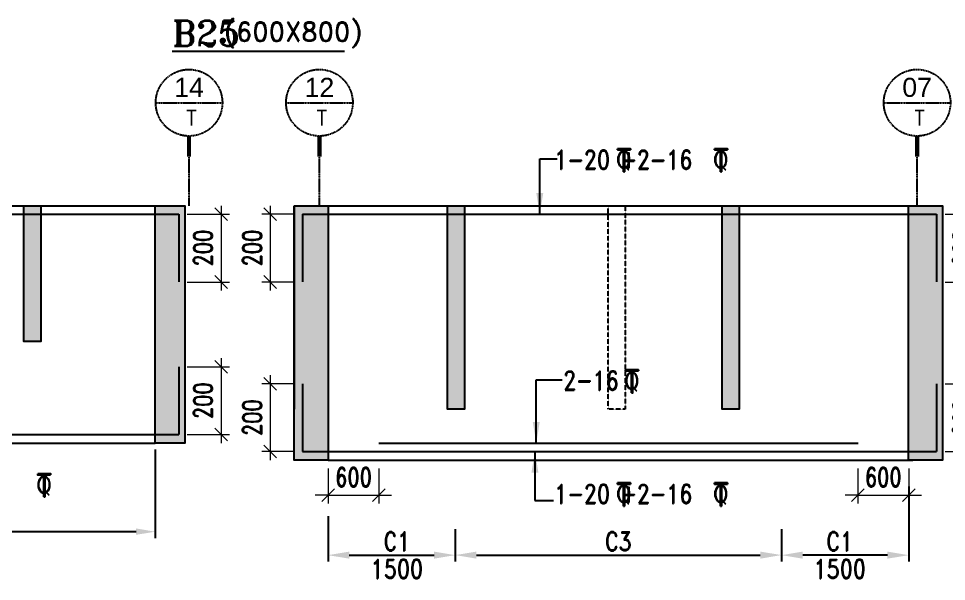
# Model space of a CAD drawing. Header units: millimetres. Extents: x 2061841 to 105821645, y -77612 to 48520811.
# Drawn here: x 2863666 to 2874611, y 15171 to 21810 of the extents above; entities that cross this region are included whole.
import ezdxf
from ezdxf.enums import TextEntityAlignment as Align

# ---------------------------------------------------------------- set-up
doc = ezdxf.new("R2010")
doc.units = ezdxf.units.MM
doc.header["$LTSCALE"] = 10
doc.header["$MEASUREMENT"] = 0
for name, pattern in [('$0$HIDDEN', [0.375, 0.25, -0.125]), ('BASEMENT COLUMN SETTING OUT-PART 2_R4$0$CENTER', [2, 1.25, -0.25, 0.25, -0.25]), ('CENTER', [2, 1.25, -0.25, 0.25, -0.25])]:
    doc.linetypes.add(name, pattern=pattern)
for name, color, linetype in [('A-Grid-Tower', 8, 'CENTER'), ('BASEMENT COLUMN SETTING OUT-PART 2_R4$0$A-GRID-MAIN', 2, 'BASEMENT COLUMN SETTING OUT-PART 2_R4$0$CENTER'), ('BEAM', 4, 'Continuous'), ('BEAM HATCH', 252, 'Continuous'), ('BEAM STIRRUPS', 3, 'Continuous'), ('LEADER', 3, 'Continuous'), ('REIN', 1, 'Continuous'), ('SHEET', 7, 'Continuous'), ('VIN_BEAM', 4, 'Continuous')]:
    doc.layers.add(name, color=color, linetype=linetype)
doc.layers.add('TEXT', color=2, linetype='Continuous', lineweight=25)
doc.layers.add('VIN_SLAB DIMENSION', color=3, linetype='Continuous', lineweight=13)
doc.styles.add('200', font='romand.shx', dxfattribs={"width": 0.8, "height": 225})
doc.styles.add('BASEMENT COLUMN SETTING OUT-PART 2_R4$0$MAS-TXTL', font='arial.ttf', dxfattribs={"height": 200})
doc.styles.add('BASEMENT COLUMN SETTING OUT-PART 2_R4$0$MAS-TXTS', font='romans.shx', dxfattribs={"width": 0.8, "height": 180})
doc.styles.add('PK', font='romand.shx', dxfattribs={"width": 0.7, "height": 225})
doc.styles.add('PRP 100', font='romand.shx', dxfattribs={"width": 0.75})
doc.styles.add('RD', font='romand.shx', dxfattribs={"width": 0.9, "height": 225})
doc.styles.add('ROMAND', font='romand', dxfattribs={"height": 200})
doc.styles.add('RT', font='romant.shx', dxfattribs={"height": 250})
doc.dimstyles.new('dim', dxfattribs={"dimtxt": 225, "dimasz": 150, "dimexe": 100, "dimexo": 100, "dimgap": 100, "dimtad": 1, "dimdec": 0, "dimlfac": -1, "dimrnd": 5, "dimdsep": 46, "dimtxsty": 'PRP 100', "dimblk": 'OBLIQUE', "dimcen": 1.5, "dimdle": 100, "dimclrd": 3, "dimclre": 3, "dimclrt": 2, "dimadec": 0, "dimazin": 0, "dimtfac": 1, "dimtdec": 0, "dimtix": 1, "dimtmove": 0, "dimatfit": 3, "dimldrblk": 'OBLIQUE', "dimfxl": 200, "dimlwd": -1, "dimlwe": -1, "dimarcsym": 0})
doc.dimstyles.new('GR', dxfattribs={"dimtxt": 225, "dimasz": 100, "dimexe": 50, "dimexo": 50, "dimgap": 40, "dimtad": 1, "dimdec": 0, "dimzin": 0, "dimdsep": 46, "dimtxsty": 'RD', "dimblk1": 'OBLIQUE', "dimblk2": 'OBLIQUE', "dimsah": 1, "dimcen": 0, "dimdle": 100, "dimclrd": 3, "dimclre": 3, "dimclrt": 2, "dimadec": 0, "dimazin": 0, "dimtfac": 1, "dimtdec": 0, "dimtix": 1, "dimtmove": 0, "dimatfit": 3, "dimfxl": 1, "dimtolj": 1, "dimtzin": 0, "dimarcsym": 0})
doc.dimstyles.new('GR2', dxfattribs={"dimtxt": 225, "dimasz": 100, "dimexe": 75, "dimexo": 75, "dimgap": 50, "dimtad": 1, "dimdec": 0, "dimdsep": 46, "dimtxsty": '200', "dimblk1": 'OBLIQUE', "dimblk2": 'OBLIQUE', "dimsah": 1, "dimcen": 50, "dimdle": 75, "dimclrd": 3, "dimclre": 3, "dimclrt": 2, "dimadec": 0, "dimazin": 0, "dimtfac": 1, "dimtdec": 0, "dimtix": 1, "dimtmove": 0, "dimatfit": 3, "dimldrblk": 'OBLIQUE', "dimfxl": 1, "dimtolj": 1, "dimtzin": 0, "dimarcsym": 0})

# ---------------------------------------------------------------- blocks, each defined once
blk = doc.blocks.new('*D1693')
at = {"layer": 'BEAM STIRRUPS', "color": 3, "lineweight": -2, "ltscale": 0.25, "transparency": 16777216}
for p, q in [((2865278, 16728), (2865278, 15683)), ((2859578, 16555), (2859578, 15683)), ((2865053, 15758), (2859803, 15758))]:
    blk.add_line(p, q, dxfattribs=at)
at = {"layer": 'BEAM STIRRUPS', "color": 3, "linetype": 'Continuous', "ltscale": 0.25, "transparency": 16777216}
for points in [[(2859803, 15796), (2859803, 15721), (2859578, 15758)], [(2865053, 15796), (2865053, 15721), (2865278, 15758)]]:
    blk.add_solid(points, dxfattribs=at)
at = {"layer": 'Defpoints', "color": 0, "linetype": 'Continuous', "ltscale": 0.25, "transparency": 16777216}
for p in [(2865278, 16803, 46), (2859578, 16630, 2), (2859578, 15758)]:
    blk.add_point(p, dxfattribs=at)
at = {"layer": 'BEAM STIRRUPS', "color": 2, "linetype": 'Continuous', "ltscale": 0.25, "transparency": 16777216, "insert": (2862428, 15921), "char_height": 225, "attachment_point": 5, "rotation": 360, "style": '200'}
blk.add_mtext('\\A1;B4', dxfattribs=at)
blk = doc.blocks.new('_Oblique')
at = {"color": 0, "linetype": 'ByBlock', "lineweight": -2}
blk.add_line((-0.5, -0.5), (0.5, 0.5), dxfattribs=at)
blk = doc.blocks.new('A$C33BE299A')
at = {"layer": 'SHEET', "color": 4, "style": 'ROMAND'}
for s, height, p in [('T', 170, (-16.2, 0)), ('Q', 125, (-14.4, 26.9))]:
    blk.add_text(s, height=height, dxfattribs=at).set_placement(p)
blk = doc.blocks.new('*D1627')
at = {"layer": 'Defpoints', "color": 0, "transparency": 16777216}
for p in [(2867317, 16603, 0), (2867917, 16603, 0), (2867917, 16189)]:
    blk.add_point(p, dxfattribs=at)
at = {"layer": 'VIN_SLAB DIMENSION', "color": 3, "transparency": 16777216}
for p, q in [((2867317, 16503), (2867317, 16089)), ((2867917, 16503), (2867917, 16089)), ((2867317, 16189), (2867167, 16189)), ((2867317, 16189), (2867917, 16189)), ((2867917, 16189), (2868067, 16189))]:
    blk.add_line(p, q, dxfattribs=at)
at = {"layer": 'VIN_SLAB DIMENSION', "color": 3, "transparency": 16777216, "xscale": 150, "yscale": 150, "zscale": 150}
blk.add_blockref('_Oblique', (2867317, 16189), dxfattribs=at)
at = {"layer": 'VIN_SLAB DIMENSION', "color": 3, "transparency": 16777216, "xscale": 150, "yscale": 150, "zscale": 150, "rotation": 180}
blk.add_blockref('_Oblique', (2867917, 16189), dxfattribs=at)
at = {"layer": 'VIN_SLAB DIMENSION', "color": 2, "transparency": 16777216, "insert": (2867617, 16401), "char_height": 225, "attachment_point": 5, "style": 'PRP 100'}
blk.add_mtext('600', dxfattribs=at)
blk = doc.blocks.new('OBLIQUE')
blk = doc.blocks.new('*D1628')
at = {"layer": 'Defpoints', "color": 0, "transparency": 16777216}
for p in [(2873566, 16603, 0), (2874166, 16603, 0), (2874166, 16189)]:
    blk.add_point(p, dxfattribs=at)
at = {"layer": 'VIN_SLAB DIMENSION', "color": 3, "transparency": 16777216}
for p, q in [((2873566, 16503), (2873566, 16089)), ((2874166, 16503), (2874166, 16089)), ((2873566, 16189), (2873416, 16189)), ((2873566, 16189), (2874166, 16189)), ((2874166, 16189), (2874316, 16189))]:
    blk.add_line(p, q, dxfattribs=at)
at = {"layer": 'VIN_SLAB DIMENSION', "color": 3, "transparency": 16777216, "xscale": 150, "yscale": 150, "zscale": 150}
blk.add_blockref('_Oblique', (2873566, 16189), dxfattribs=at)
at = {"layer": 'VIN_SLAB DIMENSION', "color": 3, "transparency": 16777216, "xscale": 150, "yscale": 150, "zscale": 150, "rotation": 180}
blk.add_blockref('_Oblique', (2874166, 16189), dxfattribs=at)
at = {"layer": 'VIN_SLAB DIMENSION', "color": 2, "transparency": 16777216, "insert": (2873866, 16401), "char_height": 225, "attachment_point": 5, "style": 'PRP 100'}
blk.add_mtext('600', dxfattribs=at)
blk = doc.blocks.new('*D1527')
at = {"layer": 'BEAM', "color": 3, "lineweight": -2, "transparency": 16777216}
for p, q in [((2867317, 15943), (2867317, 15406)), ((2868817, 15788), (2868817, 15406)), ((2867567, 15481), (2868567, 15481))]:
    blk.add_line(p, q, dxfattribs=at)
at = {"layer": 'BEAM', "color": 3, "transparency": 16777216}
for points in [[(2867567, 15523), (2867567, 15440), (2867317, 15481)], [(2868567, 15523), (2868567, 15440), (2868817, 15481)]]:
    blk.add_solid(points, dxfattribs=at)
at = {"layer": 'Defpoints', "color": 0, "transparency": 16777216}
for p in [(2867317, 16018, 0), (2868817, 15863, 0), (2868817, 15481)]:
    blk.add_point(p, dxfattribs=at)
at = {"layer": 'BEAM', "color": 2, "transparency": 16777216, "char_height": 225, "attachment_point": 5, "style": '200'}
for s, insert in [('\\A1;C1', (2868129, 15644)), ('\\A1;1500', (2868129, 15319))]:
    blk.add_mtext(s, dxfattribs=dict(at, insert=insert))
blk = doc.blocks.new('*D1528')
at = {"layer": 'BEAM', "color": 3, "lineweight": -2, "transparency": 16777216}
for p, q in [((2874166, 16292), (2874166, 15406)), ((2872666, 15788), (2872666, 15406)), ((2873916, 15481), (2872916, 15481))]:
    blk.add_line(p, q, dxfattribs=at)
at = {"layer": 'BEAM', "color": 3, "transparency": 16777216}
for points in [[(2872916, 15523), (2872916, 15440), (2872666, 15481)], [(2873916, 15523), (2873916, 15440), (2874166, 15481)]]:
    blk.add_solid(points, dxfattribs=at)
at = {"layer": 'Defpoints', "color": 0, "transparency": 16777216}
for p in [(2874166, 16367, 0), (2872666, 15863, 0), (2872666, 15481)]:
    blk.add_point(p, dxfattribs=at)
at = {"layer": 'BEAM', "color": 2, "transparency": 16777216, "char_height": 225, "attachment_point": 5, "style": '200'}
for s, insert in [('\\A1;C1', (2873353, 15644)), ('\\A1;1500', (2873353, 15319))]:
    blk.add_mtext(s, dxfattribs=dict(at, insert=insert))
blk = doc.blocks.new('*D1529')
at = {"layer": 'BEAM', "color": 3, "lineweight": -2, "transparency": 16777216}
for p, q in [((2872666, 15788), (2872666, 15407)), ((2868817, 15713), (2868817, 15407)), ((2869067, 15482), (2872416, 15482))]:
    blk.add_line(p, q, dxfattribs=at)
at = {"layer": 'BEAM', "color": 3, "transparency": 16777216}
for points in [[(2869067, 15523), (2869067, 15440), (2868817, 15482)], [(2872416, 15523), (2872416, 15440), (2872666, 15482)]]:
    blk.add_solid(points, dxfattribs=at)
at = {"layer": 'Defpoints', "color": 0, "transparency": 16777216}
for p in [(2868817, 15788), (2872666, 15863, 14), (2872666, 15482)]:
    blk.add_point(p, dxfattribs=at)
at = {"layer": 'BEAM', "color": 2, "transparency": 16777216, "insert": (2870741, 15644), "char_height": 225, "attachment_point": 5, "style": '200'}
blk.add_mtext('\\A1;C3', dxfattribs=at)
blk = doc.blocks.new('BASEMENT COLUMN SETTING OUT-PART 2_R4$0$GRID TARGET1')
blk.add_wipeout([(393, -655), (392, -641), (392, -628), (390, -614), (389, -600), (387, -587), (384, -573), (381, -560), (377, -547), (373, -534), (369, -521), (364, -508), (359, -495), (353, -483), (347, -471), (340, -459), (333, -447), (325, -435), (318, -424), (309, -413), (301, -403), (292, -392), (282, -382), (273, -373), (263, -363), (252, -354), (242, -346), (231, -337), (220, -330), (208, -322), (196, -315), (184, -308), (172, -302), (160, -296), (147, -291), (134, -286), (121, -282), (108, -278), (95, -274), (82, -271), (68, -268), (55, -266), (41, -265), (27, -263), (14, -263), (0, -262), (-14, -263), (-27, -263), (-41, -265), (-55, -266), (-68, -268), (-82, -271), (-95, -274), (-108, -278), (-121, -282), (-134, -286), (-147, -291), (-160, -296), (-172, -302), (-184, -308), (-196, -315), (-208, -322), (-220, -330), (-231, -337), (-242, -346), (-252, -354), (-263, -363), (-273, -373), (-282, -382), (-292, -392), (-301, -403), (-309, -413), (-318, -424), (-325, -435), (-333, -447), (-340, -459), (-347, -471), (-353, -483), (-359, -495), (-364, -508), (-369, -521), (-373, -534), (-377, -547), (-381, -560), (-384, -573), (-387, -587), (-389, -600), (-390, -614), (-392, -628), (-392, -641), (-393, -655), (-392, -669), (-392, -682), (-390, -696), (-389, -710), (-387, -723), (-384, -737), (-381, -750), (-377, -763), (-373, -776), (-369, -789), (-364, -802), (-359, -815), (-353, -827), (-347, -839), (-340, -851), (-333, -863), (-325, -875), (-318, -886), (-309, -897), (-301, -907), (-292, -918), (-282, -928), (-273, -937), (-263, -947), (-252, -956), (-242, -964), (-231, -973), (-220, -981), (-208, -988), (-196, -995), (-184, -1002), (-172, -1008), (-160, -1014), (-147, -1019), (-134, -1024), (-121, -1028), (-108, -1032), (-95, -1036), (-82, -1039), (-68, -1042), (-55, -1044), (-41, -1046), (-27, -1047), (-14, -1047), (0, -1048), (14, -1047), (27, -1047), (41, -1046), (55, -1044), (68, -1042), (82, -1039), (95, -1036), (108, -1032), (121, -1028), (134, -1024), (147, -1019), (160, -1014), (172, -1008), (184, -1002), (196, -995), (208, -988), (220, -981), (231, -973), (242, -964), (252, -956), (263, -947), (273, -937), (282, -928), (292, -918), (301, -907), (309, -897), (318, -886), (325, -875), (333, -863), (340, -851), (347, -839), (353, -827), (359, -815), (364, -802), (369, -789), (373, -776), (377, -763), (381, -750), (384, -737), (387, -723), (389, -710), (390, -696), (392, -682), (392, -669)])
blk.add_line((-393, -655), (393, -655))
at = {"const_width": 48.8}
blk.add_lwpolyline([(0, -1048), (0, -1292)], dxfattribs=at)
blk.add_circle((0, -655), 393)
for tag, height, style, p in [('AS', 225, 'BASEMENT COLUMN SETTING OUT-PART 2_R4$0$MAS-TXTL', (0, -586)), ('REF', 180, 'BASEMENT COLUMN SETTING OUT-PART 2_R4$0$MAS-TXTS', (29, -925))]:
    blk.add_attdef(tag, text='', height=height, dxfattribs=dict(style=style)).set_placement(p, align=Align.CENTER)
blk = doc.blocks.new('*D1107')
at = {"layer": 'Defpoints', "color": 0, "transparency": 16777216}
for p in [(2865557, 19503, 52), (2865557, 18703, 51), (2866055, 18703)]:
    blk.add_point(p, dxfattribs=at)
at = {"layer": 'VIN_SLAB DIMENSION', "color": 3, "transparency": 16777216}
for p, q in [((2866055, 19603), (2866055, 18603)), ((2865657, 19503), (2866155, 19503)), ((2865657, 18703), (2866155, 18703))]:
    blk.add_line(p, q, dxfattribs=at)
at = {"layer": 'VIN_SLAB DIMENSION', "color": 3, "transparency": 16777216, "xscale": 150, "yscale": 150, "zscale": 150}
for p, rotation in [((2866055, 19503), 90), ((2866055, 18703), 270)]:
    blk.add_blockref('_Oblique', p, dxfattribs=dict(at, rotation=rotation))
at = {"layer": 'VIN_SLAB DIMENSION', "color": 2, "transparency": 16777216, "insert": (2865842, 19103), "char_height": 225, "attachment_point": 5, "rotation": 90, "style": 'PRP 100'}
blk.add_mtext('200', dxfattribs=at)
blk = doc.blocks.new('*D1108')
at = {"layer": 'Defpoints', "color": 0, "transparency": 16777216}
for p in [(2865557, 17703, 52), (2865557, 16903, 51), (2866055, 16903)]:
    blk.add_point(p, dxfattribs=at)
at = {"layer": 'VIN_SLAB DIMENSION', "color": 3, "transparency": 16777216}
for p, q in [((2866055, 17803), (2866055, 16803)), ((2865657, 17703), (2866155, 17703)), ((2865657, 16903), (2866155, 16903))]:
    blk.add_line(p, q, dxfattribs=at)
at = {"layer": 'VIN_SLAB DIMENSION', "color": 3, "transparency": 16777216, "xscale": 150, "yscale": 150, "zscale": 150}
for p, rotation in [((2866055, 17703), 90), ((2866055, 16903), 270)]:
    blk.add_blockref('_Oblique', p, dxfattribs=dict(at, rotation=rotation))
at = {"layer": 'VIN_SLAB DIMENSION', "color": 2, "transparency": 16777216, "insert": (2865842, 17303), "char_height": 225, "attachment_point": 5, "rotation": 90, "style": 'PRP 100'}
blk.add_mtext('200', dxfattribs=at)
blk = doc.blocks.new('*D1109')
at = {"layer": 'Defpoints', "color": 0, "transparency": 16777216}
for p in [(2867017, 19503, 52), (2866635, 18703), (2867017, 18703, 51)]:
    blk.add_point(p, dxfattribs=at)
at = {"layer": 'VIN_SLAB DIMENSION', "color": 3, "transparency": 16777216}
for p, q in [((2866635, 19603), (2866635, 18603)), ((2866917, 19503), (2866535, 19503)), ((2866917, 18703), (2866535, 18703))]:
    blk.add_line(p, q, dxfattribs=at)
at = {"layer": 'VIN_SLAB DIMENSION', "color": 3, "transparency": 16777216, "xscale": 150, "yscale": 150, "zscale": 150}
for p, rotation in [((2866635, 19503), 90), ((2866635, 18703), 270)]:
    blk.add_blockref('_Oblique', p, dxfattribs=dict(at, rotation=rotation))
at = {"layer": 'VIN_SLAB DIMENSION', "color": 2, "transparency": 16777216, "insert": (2866422, 19103), "char_height": 225, "attachment_point": 5, "rotation": 90, "style": 'PRP 100'}
blk.add_mtext('200', dxfattribs=at)
blk = doc.blocks.new('*D1110')
at = {"layer": 'Defpoints', "color": 0, "transparency": 16777216}
for p in [(2867017, 17503, 52), (2866635, 16703), (2867017, 16703, 51)]:
    blk.add_point(p, dxfattribs=at)
at = {"layer": 'VIN_SLAB DIMENSION', "color": 3, "transparency": 16777216}
for p, q in [((2866635, 17603), (2866635, 16603)), ((2866917, 17503), (2866535, 17503)), ((2866917, 16703), (2866535, 16703))]:
    blk.add_line(p, q, dxfattribs=at)
at = {"layer": 'VIN_SLAB DIMENSION', "color": 3, "transparency": 16777216, "xscale": 150, "yscale": 150, "zscale": 150}
for p, rotation in [((2866635, 17503), 90), ((2866635, 16703), 270)]:
    blk.add_blockref('_Oblique', p, dxfattribs=dict(at, rotation=rotation))
at = {"layer": 'VIN_SLAB DIMENSION', "color": 2, "transparency": 16777216, "insert": (2866422, 17103), "char_height": 225, "attachment_point": 5, "rotation": 90, "style": 'PRP 100'}
blk.add_mtext('200', dxfattribs=at)
blk = doc.blocks.new('*D1111')
at = {"layer": 'Defpoints', "color": 0, "transparency": 16777216}
for p in [(2874495, 19503, 52), (2874495, 18703, 51), (2875012, 18703)]:
    blk.add_point(p, dxfattribs=at)
at = {"layer": 'VIN_SLAB DIMENSION', "color": 3, "transparency": 16777216}
for p, q in [((2875012, 19603), (2875012, 18603)), ((2874595, 19503), (2875112, 19503)), ((2874595, 18703), (2875112, 18703))]:
    blk.add_line(p, q, dxfattribs=at)
at = {"layer": 'VIN_SLAB DIMENSION', "color": 3, "transparency": 16777216, "xscale": 150, "yscale": 150, "zscale": 150}
for p, rotation in [((2875012, 19503), 90), ((2875012, 18703), 270)]:
    blk.add_blockref('_Oblique', p, dxfattribs=dict(at, rotation=rotation))
at = {"layer": 'VIN_SLAB DIMENSION', "color": 2, "transparency": 16777216, "insert": (2874800, 19103), "char_height": 225, "attachment_point": 5, "rotation": 90, "style": 'PRP 100'}
blk.add_mtext('200', dxfattribs=at)
blk = doc.blocks.new('*D1112')
at = {"layer": 'Defpoints', "color": 0, "transparency": 16777216}
for p in [(2874495, 17503, 52), (2874495, 16703, 51), (2875012, 16703)]:
    blk.add_point(p, dxfattribs=at)
at = {"layer": 'VIN_SLAB DIMENSION', "color": 3, "transparency": 16777216}
for p, q in [((2875012, 17603), (2875012, 16603)), ((2874595, 17503), (2875112, 17503)), ((2874595, 16703), (2875112, 16703))]:
    blk.add_line(p, q, dxfattribs=at)
at = {"layer": 'VIN_SLAB DIMENSION', "color": 3, "transparency": 16777216, "xscale": 150, "yscale": 150, "zscale": 150}
for p, rotation in [((2875012, 17503), 90), ((2875012, 16703), 270)]:
    blk.add_blockref('_Oblique', p, dxfattribs=dict(at, rotation=rotation))
at = {"layer": 'VIN_SLAB DIMENSION', "color": 2, "transparency": 16777216, "insert": (2874800, 17103), "char_height": 225, "attachment_point": 5, "rotation": 90, "style": 'PRP 100'}
blk.add_mtext('200', dxfattribs=at)

msp = doc.modelspace()

# ---------------------------------------------------------------- hatches: boundary and pattern name
at = {"layer": 'BEAM HATCH'}
for points in [[(2863727.6, 19603.1), (2863927.6, 19603.1), (2863927.6, 18003.1), (2863727.6, 18003.1)], [(2865277.5, 19603.1), (2865627.5, 19603.1), (2865627.5, 16803.1), (2865277.5, 16803.1)], [(2866916.6, 19603.1), (2867316.6, 19603.1), (2867316.6, 16603.1), (2866916.6, 16603.1)], [(2868725.5, 19603.1), (2868925.5, 19603.1), (2868925.5, 17203.1), (2868725.5, 17203.1)], [(2871965.5, 19603.1), (2872165.5, 19603.1), (2872165.5, 17203.1), (2871965.5, 17203.1)], [(2874165.5, 19603.1), (2874565.5, 19603.1), (2874565.5, 16603.1), (2874165.5, 16603.1)]]:
    msp.add_hatch(color=252, dxfattribs=at).paths.add_polyline_path(points)

# ---------------------------------------------------------------- linework, layer by layer
at = {"layer": 'A-Grid-Tower', "color": 6}
for p, q in [((2865677.5, 19603.1, 103.1), (2865677.5, 20180.4, 103.1)), ((2867215.5, 19603.1, 103.1), (2867215.5, 20180.4, 103.1)), ((2874265.5, 19603.1, 103.1), (2874265.5, 20180.4, 103.1))]:
    msp.add_line(p, q, dxfattribs=at)
at = {"layer": 'BEAM'}
for p, q in [((2858977.6, 19603.1, 103.1), (2865627.5, 19603.1, 103.1)), ((2865627.5, 19603.1, 103.1), (2865627.5, 17203.1, 103.1)), ((2866916.6, 19603.1, 103.1), (2866916.6, 17203.1, 103.1)), ((2866916.6, 19603.1, 103.1), (2874565.5, 19603.1, 103.1)), ((2874565.5, 19603.1, 103.1), (2874565.5, 17203.1, 103.1)), ((2865627.5, 19503.1, 103.1), (2865627.5, 17303.1, 103.1)), ((2874565.5, 19503.1, 103.1), (2874565.5, 17303.1, 103.1)), ((2859577.6, 16803.1, 103.1), (2865277.5, 16803.1, 103.1)), ((2867316.6, 16603.1, 103.1), (2874215.5, 16603.1, 103.1))]:
    msp.add_line(p, q, dxfattribs=at)
at = {"layer": 'BEAM', "elevation": 103.1}
for points in [[(2863727.6, 19603.1), (2863927.6, 19603.1), (2863927.6, 18003.1), (2863727.6, 18003.1)], [(2865277.5, 19603.1), (2865627.5, 19603.1), (2865627.5, 16803.1), (2865277.5, 16803.1)], [(2866916.6, 19603.1), (2867316.6, 19603.1), (2867316.6, 16603.1), (2866916.6, 16603.1)], [(2868725.5, 19603.1), (2868925.5, 19603.1), (2868925.5, 17203.1), (2868725.5, 17203.1)], [(2871965.5, 19603.1), (2872165.5, 19603.1), (2872165.5, 17203.1), (2871965.5, 17203.1)], [(2874165.5, 19603.1), (2874565.5, 19603.1), (2874565.5, 16603.1), (2874165.5, 16603.1)]]:
    msp.add_lwpolyline(points, close=True, dxfattribs=at)
at = {"layer": 'REIN'}
for p, q in [((2859077.6, 19503.1, 103.1), (2865556.7, 19503.1, 103.1)), ((2865556.7, 19503.1, 103.1), (2865556.7, 18703.1, 103.1)), ((2867016.6, 19503.1, 103.1), (2874494.7, 19503.1, 103.1)), ((2867016.6, 19503.1, 103.1), (2867016.6, 18703.1, 103.1)), ((2874494.7, 19503.1, 103.1), (2874494.7, 18703.1, 103.1)), ((2865556.7, 17703.1, 103.1), (2865556.7, 16903.1, 103.1)), ((2867016.6, 17503.1, 103.1), (2867016.6, 16703.1, 103.1)), ((2874494.7, 17503.1, 103.1), (2874494.7, 16703.1, 103.1)), ((2859077.6, 16903.1, 103.1), (2865556.7, 16903.1, 103.1)), ((2867917.2, 16803.1, 103.1), (2873571.9, 16803.1, 103.1)), ((2867016.6, 16703.1, 103.1), (2874494.7, 16703.1, 103.1))]:
    msp.add_line(p, q, dxfattribs=at)
at = {"layer": 'VIN_BEAM', "linetype": '$0$HIDDEN', "elevation": 103.1}
msp.add_lwpolyline([(2870621, 19603.1), (2870821, 19603.1), (2870821, 17203.1), (2870621, 17203.1)], close=True, dxfattribs=at)

# ---------------------------------------------------------------- block references
at = {"layer": 'TEXT', "color": 2, "xscale": 1.600000001490116, "yscale": 1.600000001490116, "zscale": 1.600000001490116}
for p in [(2870734.3, 20003.2, 243761.1), (2871878.5, 20003.2, 243761.1), (2863895.7, 16168.5, 243761.1), (2870734.3, 16060.8, 243761.1), (2871878.5, 16060.8, 243761.1)]:
    msp.add_blockref('A$C33BE299A', p, dxfattribs=at)
at = {"layer": 'TEXT', "color": 1, "xscale": 1.600000001490116, "yscale": 1.600000001490116, "zscale": 1.600000001490116}
msp.add_blockref('A$C33BE299A', (2870829.2, 17394.9, 243761.4), dxfattribs=at)

# ---------------------------------------------------------------- texts
at = {"layer": 'TEXT', "color": 1, "style": 'RT'}
msp.add_text('%%UB25      ', height=300, dxfattribs=at).set_placement((2866494, 21636.5, 0), align=Align.MIDDLE_CENTER)
at = {"layer": 'TEXT', "color": 2, "style": 'RD'}
msp.add_text('(600X800)', height=225, dxfattribs=at).set_placement((2866095.2, 21542.5, 0))
at = {"layer": 'TEXT', "color": 2, "style": 'PK', "width": 0.8}
for s, p in [('1-20 +2-16', (2869986.7, 20033.4, 102.9)), ('2-16', (2870090.3, 17428.3, 103)), ('1-20 +2-16', (2869986.7, 16091.1, 102.9))]:
    msp.add_text(s, height=225, dxfattribs=at).set_placement(p)

# ---------------------------------------------------------------- dimensions: what is measured, and where the dimension line sits
at = {"layer": 'BEAM'}
dim = msp.add_linear_dim(base=(2872665.5, 15481.3, 103.1), p1=(2874165.5, 16367, 103.1), p2=(2872665.5, 15862.7, 103.1), angle=180, text='C1\\X1500', dimstyle='GR2', override={"dimasz": 250, "dimtxsty": '200', "dimldrblk": 'OBLIQUE'}, dxfattribs=at)
dim.commit()
dim.dimension.update_dxf_attribs({"geometry": '*D1528', "text_midpoint": (2873352.8, 15481.3, 103.1), "dimtype": 160})
dim = msp.add_linear_dim(base=(2868816.6, 15481.3, 103.2), p1=(2867316.6, 16017.8, 103.2), p2=(2868816.6, 15862.7, 103.2), text='C1\\X1500', dimstyle='GR2', override={"dimasz": 250, "dimtxsty": '200', "dimldrblk": 'OBLIQUE'}, dxfattribs=at)
dim.commit()
dim.dimension.update_dxf_attribs({"geometry": '*D1527', "text_midpoint": (2868129.4, 15481.3, 103.2), "dimtype": 160})
dim = msp.add_linear_dim(base=(2872665.5, 15481.7, 103.2), p1=(2868816.6, 15787.7, 103.2), p2=(2872665.5, 15862.7, 117.2), text='C3', dimstyle='GR2', override={"dimasz": 250, "dimtxsty": '200', "dimldrblk": 'OBLIQUE'}, dxfattribs=at)
dim.commit()
dim.dimension.update_dxf_attribs({"geometry": '*D1529', "text_midpoint": (2870741.1, 15644.2, 103.2)})
at = {"layer": 'BEAM STIRRUPS', "linetype": 'Continuous', "ltscale": 0.25}
dim = msp.add_linear_dim(base=(2859577.6, 15758.4, 103.1), p1=(2865277.5, 16803.1, 149.6), p2=(2859577.6, 16630, 104.8), angle=179.99996, text='B4', dimstyle='GR2', override={"dimasz": 225, "dimtxsty": '200', "dimfxl": 3, "dimarcsym": 2}, dxfattribs=at)
dim.commit()
dim.dimension.update_dxf_attribs({"geometry": '*D1693', "text_midpoint": (2862427.5, 15758.4, 103.1), "dimtype": 160})
at = {"layer": 'VIN_SLAB DIMENSION'}
for base, p1, p2, picture, middle in [((2866054.6, 18703.1, 103.1), (2865556.7, 19503.1, 154.7), (2865556.7, 18703.1, 154.3), '*D1107', (2865842.1, 19103.1, 103.1)), ((2866634.8, 18703.1, 103.1), (2867016.6, 19503.1, 154.7), (2867016.6, 18703.1, 154.3), '*D1109', (2866422.3, 19103.1, 103.1)), ((2875012.2, 18703.1, 103.1), (2874494.7, 19503.1, 154.7), (2874494.7, 18703.1, 154.3), '*D1111', (2874799.7, 19103.1, 103.1)), ((2866054.6, 16903.1, 103.1), (2865556.7, 17703.1, 154.7), (2865556.7, 16903.1, 154.3), '*D1108', (2865842.1, 17303.1, 103.1)), ((2866634.8, 16703.1, 103.1), (2867016.6, 17503.1, 154.7), (2867016.6, 16703.1, 154.3), '*D1110', (2866422.3, 17103.1, 103.1)), ((2875012.2, 16703.1, 103.1), (2874494.7, 17503.1, 154.7), (2874494.7, 16703.1, 154.3), '*D1112', (2874799.7, 17103.1, 103.1))]:
    dim = msp.add_linear_dim(base=base, p1=p1, p2=p2, angle=90, text='200', dimstyle='dim', dxfattribs=at)
    dim.commit()
    dim.dimension.update_dxf_attribs({"geometry": picture, "text_midpoint": middle})
for base, p1, p2, picture, middle in [((2867916.6, 16188.6, 103.1), (2867316.6, 16603.1, 103.1), (2867916.6, 16603.1, 103.1), '*D1627', (2867616.6, 16401.1, 103.1)), ((2874165.5, 16188.6, 103.1), (2873565.5, 16603.1, 103.1), (2874165.5, 16603.1, 103.1), '*D1628', (2873865.5, 16401.1, 103.1))]:
    dim = msp.add_linear_dim(base=base, p1=p1, p2=p2, dimstyle='dim', override={"dimtxsty": 'PRP 100', "dimldrblk": 'OBLIQUE'}, dxfattribs=at)
    dim.commit()
    dim.dimension.update_dxf_attribs({"geometry": picture, "text_midpoint": middle})

# ---------------------------------------------------------------- leaders
at = {"layer": 'LEADER', "color": 3}
for points in [[(2869814.3, 19502.7, 103.1), (2869814.3, 20156, 103.1), (2870019.9, 20156, 103.1)], [(2869773, 16802.7, 103.1), (2869773, 17550.9, 103.1), (2870080.5, 17550.9, 103.1)], [(2869757.3, 16703.1, 103.1), (2869757.3, 16125.9, 103.1), (2869975.4, 16125.9, 103.1)]]:
    msp.add_leader(points, dimstyle='GR', override={"dimasz": 250}, dxfattribs=at)

# ---------------------------------------------------------------- next in the draw order: block references
at = {"layer": 'BASEMENT COLUMN SETTING OUT-PART 2_R4$0$A-GRID-MAIN', "color": 240, "true_color": 0xed1f24}
for p, values in [((2865677.5, 21472.2, 103.1), {'REF': 'T', 'AS': '14'}), ((2867215.5, 21472.2, 103.1), {'REF': 'T', 'AS': '12'}), ((2874265.5, 21472.2, 103.1), {'REF': 'T', 'AS': '07'})]:
    msp.add_blockref('BASEMENT COLUMN SETTING OUT-PART 2_R4$0$GRID TARGET1', p, dxfattribs=at).add_auto_attribs(values)

doc.saveas('drawing.dxf')
